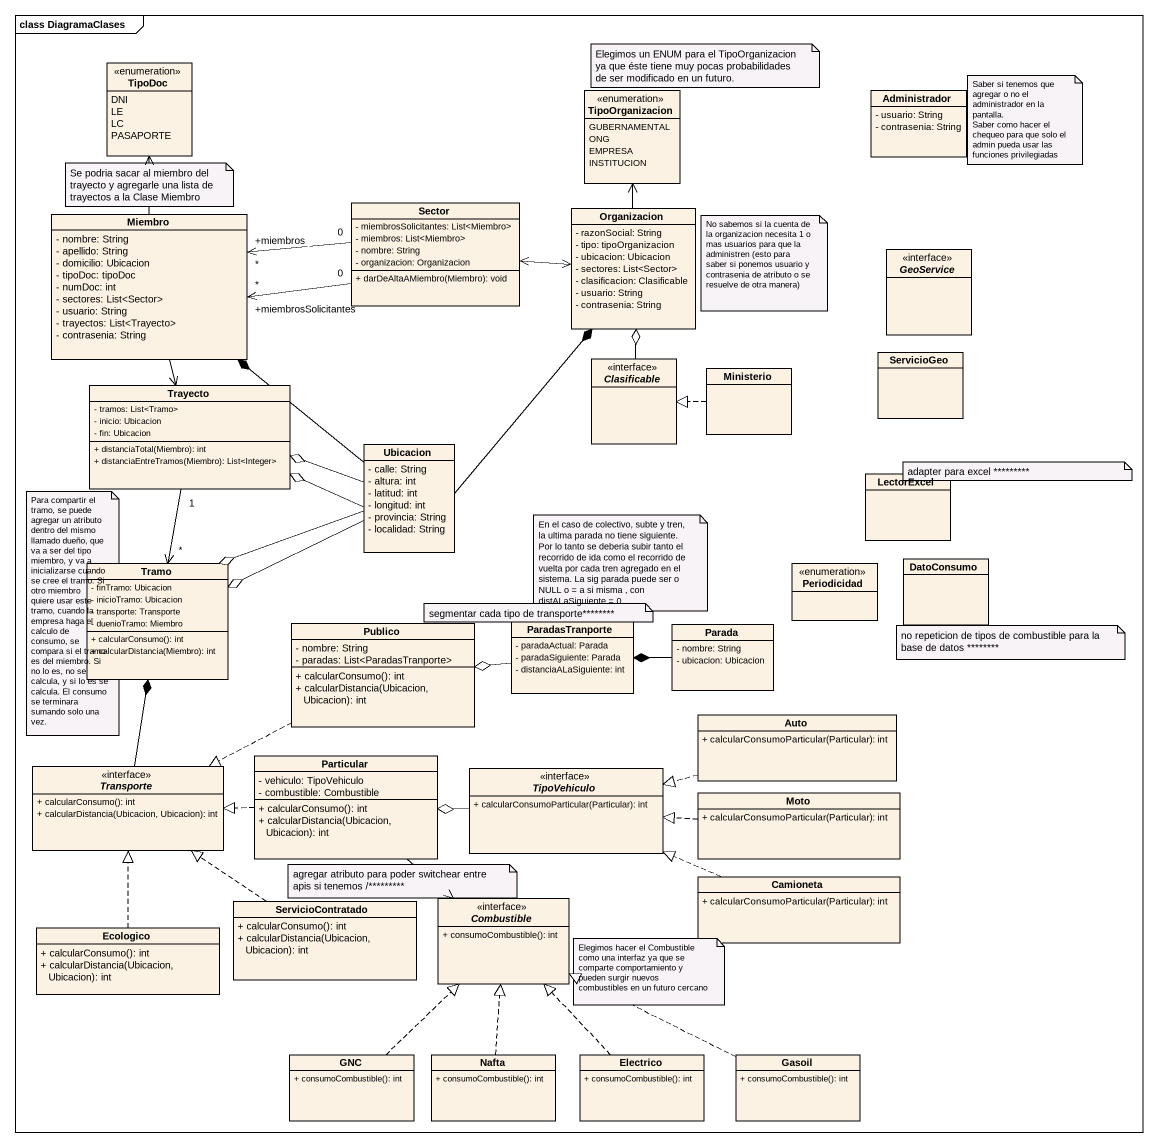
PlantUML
@startuml
mainframe class DiagramaClases
hide circle
hide empty members
skinparam classAttributeIconSize 0
enum TipoDoc {
  DNI
  LE
  LC
  PASAPORTE
}
enum TipoOrganizacion {
  GUBERNAMENTAL
  ONG
  EMPRESA
  INSTITUCION
}
class Administrador {
  - usuario: String
  - contrasenia: String
}
class Miembro {
  - nombre: String
  - apellido: String
  - domicilio: Ubicacion
  - tipoDoc: tipoDoc
  - numDoc: int
  - sectores: List<Sector>
  - usuario: String
  - trayectos: List<Trayecto>
  - contrasenia: String
}
class Sector {
  - miembrosSolicitantes: List<Miembro>
  - miembros: List<Miembro>
  - nombre: String
  - organizacion: Organizacion
  + darDeAltaAMiembro(Miembro): void
}
class Organizacion {
  - razonSocial: String
  - tipo: tipoOrganizacion
  - ubicacion: Ubicacion
  - sectores: List<Sector>
  - clasificacion: Clasificable
  - usuario: String
  - contrasenia: String
}
interface GeoService
interface Clasificable
class Ministerio
class ServicioGeo
class Trayecto {
  - tramos: List<Tramo>
  - inicio: Ubicacion
  - fin: Ubicacion
  + distanciaTotal(Miembro): int
  + distanciaEntreTramos(Miembro): List<Integer>
}
class Ubicacion {
  - calle: String
  - altura: int
  - latitud: int
  - longitud: int
  - provincia: String
  - localidad: String
}
class LectorExcel
class Tramo {
  - finTramo: Ubicacion
  - inicioTramo: Ubicacion
  - transporte: Transporte
  - duenioTramo: Miembro
  + calcularConsumo(): int
  + calcularDistancia(Miembro): int
}
enum Periodicidad
class DatoConsumo
class Publico {
  - nombre: String
  - paradas: List<ParadasTranporte>
  + calcularConsumo(): int
  + calcularDistancia(Ubicacion, Ubicacion): int
}
class ParadasTranporte {
  - paradaActual: Parada
  - paradaSiguiente: Parada
  - distanciaALaSiguiente: int
}
class Parada {
  - nombre: String
  - ubicacion: Ubicacion
}
class Auto {
  + calcularConsumoParticular(Particular): int
}
interface Transporte {
  + calcularConsumo(): int
  + calcularDistancia(Ubicacion, Ubicacion): int
}
class Particular {
  - vehiculo: TipoVehiculo
  - combustible: Combustible
  + calcularConsumo(): int
  + calcularDistancia(Ubicacion, Ubicacion): int
}
interface TipoVehiculo {
  + calcularConsumoParticular(Particular): int
}
class Moto {
  + calcularConsumoParticular(Particular): int
}
class Camioneta {
  + calcularConsumoParticular(Particular): int
}
class ServicioContratado {
  + calcularConsumo(): int
  + calcularDistancia(Ubicacion, Ubicacion): int
}
interface Combustible {
  + consumoCombustible(): int
}
class Ecologico {
  + calcularConsumo(): int
  + calcularDistancia(Ubicacion, Ubicacion): int
}
class GNC {
  + consumoCombustible(): int
}
class Nafta {
  + consumoCombustible(): int
}
class Electrico {
  + consumoCombustible(): int
}
class Gasoil {
  + consumoCombustible(): int
}
Miembro -up-> TipoDoc
Miembro --> Trayecto
Sector "0" -left-> "+miembros\n*" Miembro
Sector "0" -left-> "+miembrosSolicitantes\n*" Miembro
Sector <-right-> Organizacion
Organizacion -up-> TipoOrganizacion
Clasificable -up-o Organizacion
Ministerio .left.|> Clasificable
Trayecto "1" --> "*" Tramo
Ubicacion -up-* Miembro
Ubicacion -up-* Organizacion
Ubicacion -left-o Trayecto
Ubicacion -left-o Trayecto
Ubicacion -left-o Tramo
Ubicacion -left-o Tramo
Publico .left.|> Transporte
ParadasTranporte -left-o Publico
Parada -left-* ParadasTranporte
Auto .left.|> TipoVehiculo
Transporte -up-* Tramo
Particular .left.|> Transporte
Particular --> Combustible
TipoVehiculo -left-o Particular
Moto .left.|> TipoVehiculo
Camioneta .left.|> TipoVehiculo
ServicioContratado .up.|> Transporte
Ecologico .up.|> Transporte
GNC .up.|> Combustible
Nafta .up.|> Combustible
Electrico .up.|> Combustible
Gasoil .left.|> Combustible
note as N1
  Elegimos un ENUM para el TipoOrganizacion ya que éste tiene muy pocas probabilidades de ser modificado en un futuro.
end note
note as N2
  Saber si tenemos que agregar o no el administrador en la pantalla.
  Saber como hacer el chequeo para que solo el admin pueda usar las funciones privilegiadas
end note
note as N3
  Se podria sacar al miembro del trayecto y agregarle una lista de trayectos a la Clase Miembro
end note
note as N4
  No sabemos si la cuenta de la organizacion necesita 1 o mas usuarios para que la administren (esto para saber si ponemos usuario y contrasenia de atributo o se resuelve de otra manera)
end note
note as N5
  Para compartir el tramo, se puede agregar un atributo dentro del mismo llamado dueño, que va a ser del tipo miembro, y va a inicializarse cuando se cree el tramo. Si otro miembro quiere usar este tramo, cuando la empresa haga el calculo de consumo, se compara si el tramo es del miembro. Si no lo es, no se calcula, y si lo es se calcula. El consumo se terminara sumando solo una vez.
end note
note as N6
  adapter para excel ~**~**~**~***
end note
note as N7
  En el caso de colectivo, subte y tren, la ultima parada no tiene siguiente. Por lo tanto se deberia subir tanto el recorrido de ida como el recorrido de vuelta por cada tren agregado en el sistema. La sig parada puede ser o NULL o = a si misma , con distALaSiguiente = 0.
end note
note as N8
  segmentar cada tipo de transporte~**~**~**~**
end note
note as N9
  no repeticion de tipos de combustible para la base de datos ~**~**~**~**
end note
note as N10
  agregar atributo para poder switchear entre apis si tenemos /~**~**~**~***
end note
note as N11
  Elegimos hacer el Combustible como una interfaz ya que se comparte comportamiento y pueden surgir nuevos combustibles en un futuro cercano
end note
@enduml
